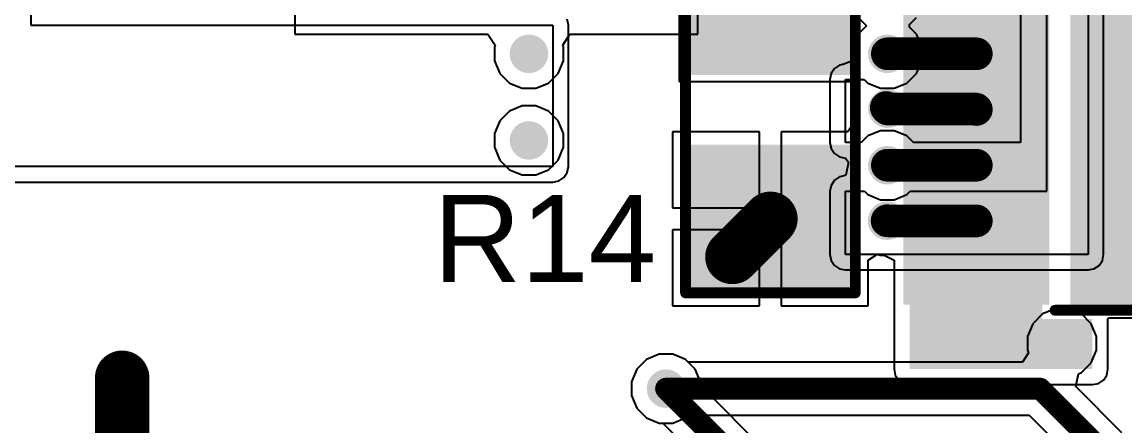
# Model space of a CAD drawing. Header units: millimetres. Extents: x -5.5 to 48.8, y -1.4 to 42.1.
# Drawn here: x 3.2 to 16.08, y 27.45 to 32.17 of the extents above; entities that cross this region are included whole.
import ezdxf

# ---------------------------------------------------------------- set-up
doc = ezdxf.new("R2010")
doc.units = ezdxf.units.MM
for name, color, linetype in [('BottomLayer', 5, 'Continuous'), ('TopLayer', 1, 'Continuous'), ('TopOverlay', 2, 'Continuous'), ('TopPaste', 8, 'Continuous'), ('TopSolder', 216, 'Continuous'), ('ViaHoleLayer', 16, 'Continuous')]:
    doc.layers.add(name, color=color, linetype=linetype)
doc.styles.add('Arial', font='arial.ttf', dxfattribs={"height": 0.2})

# ---------------------------------------------------------------- blocks, each defined once
blk = doc.blocks.new('R___1206_8')
at = {"layer": 'TopLayer'}
for points in [[(-2.032, 0.889), (-0.508, 0.889), (-0.508, -0.889), (-2.032, -0.889)], [(0.508, 0.889), (2.032, 0.889), (2.032, -0.889), (0.508, -0.889)]]:
    blk.add_hatch(color=1, dxfattribs=at).paths.add_polyline_path(points)
at = {"layer": 'TopPaste'}
for points in [[(-2.032, 0.889), (-0.508, 0.889), (-0.508, -0.889), (-2.032, -0.889)], [(0.508, 0.889), (2.032, 0.889), (2.032, -0.889), (0.508, -0.889)]]:
    blk.add_hatch(color=8, dxfattribs=at).paths.add_polyline_path(points)
at = {"layer": 'TopSolder'}
for points in [[(-2.1336, 0.9905999999999999), (-0.4064, 0.9905999999999999), (-0.4064, -0.9905999999999999), (-2.1336, -0.9905999999999999)], [(0.4064, 0.9905999999999999), (2.1336, 0.9905999999999999), (2.1336, -0.9905999999999999), (0.4064, -0.9905999999999999)]]:
    blk.add_hatch(color=216, dxfattribs=at).paths.add_polyline_path(points)
at = {"layer": 'TopOverlay', "const_width": 0.127}
for points in [[(-2.1336, 0.9905999999999999), (-2.1336, -0.9905999999999999)], [(-2.1336, 0.9905999999999999), (2.1336, 0.9905999999999999)], [(2.1336, 0.9905999999999999), (2.1336, -0.9905999999999999)], [(-2.1336, -0.9905999999999999), (2.1336, -0.9905999999999999)]]:
    blk.add_lwpolyline(points, dxfattribs=at)
at = {"layer": 'TopOverlay', "const_width": 0.0635}
for points in [[(-2.16535, 0.9905999999999999, 1), (-2.10185, 0.9905999999999999, 1)], [(-2.16535, 0.9905999999999999, 1), (-2.10185, 0.9905999999999999, 1)], [(2.10185, 0.9905999999999999, 1), (2.16535, 0.9905999999999999, 1)], [(2.10185, 0.9905999999999999, 1), (2.16535, 0.9905999999999999, 1)], [(-2.16535, -0.9905999999999999, 1), (-2.10185, -0.9905999999999999, 1)], [(-2.16535, -0.9905999999999999, 1), (-2.10185, -0.9905999999999999, 1)], [(2.10185, -0.9905999999999999, 1), (2.16535, -0.9905999999999999, 1)], [(2.10185, -0.9905999999999999, 1), (2.16535, -0.9905999999999999, 1)]]:
    blk.add_lwpolyline(points, format="xyb", close=True, dxfattribs=at)
blk = doc.blocks.new('HTSSOP_16_26')
at = {"layer": 'TopLayer'}
for points in [[(-3.649999049999999, 2.50000135), (-2.14999951, 2.50000135), (-2.14999951, 2.05000225), (-3.649999049999999, 2.05000225)], [(-1.70000041, 2.50000008), (1.70000041, 2.50000008), (1.70000041, -2.50000008), (-1.70000041, -2.50000008)], [(2.14999951, 2.50000135), (3.649999049999999, 2.50000135), (3.649999049999999, 2.05000225), (2.14999951, 2.05000225)], [(-3.649999049999999, 1.85000011), (-2.14999951, 1.85000011), (-2.14999951, 1.40000101), (-3.649999049999999, 1.40000101)], [(2.14999951, 1.85000011), (3.649999049999999, 1.85000011), (3.649999049999999, 1.40000101), (2.14999951, 1.40000101)], [(-3.649999049999999, 1.20000141), (-2.14999951, 1.20000141), (-2.14999951, 0.75000231), (-3.649999049999999, 0.75000231)], [(2.14999951, 1.20000141), (3.649999049999999, 1.20000141), (3.649999049999999, 0.75000231), (2.14999951, 0.75000231)], [(-3.649999049999999, 0.55000017), (-2.14999951, 0.55000017), (-2.14999951, 0.10000107), (-3.649999049999999, 0.10000107)], [(2.14999951, 0.55000017), (3.649999049999999, 0.55000017), (3.649999049999999, 0.10000107), (2.14999951, 0.10000107)], [(-3.649999049999999, -0.09999853), (-2.14999951, -0.09999853), (-2.14999951, -0.54999763), (-3.649999049999999, -0.54999763)], [(2.14999951, -0.09999853), (3.649999049999999, -0.09999853), (3.649999049999999, -0.54999763), (2.14999951, -0.54999763)], [(-3.649999049999999, -0.74999977), (-2.14999951, -0.74999977), (-2.14999951, -1.19999887), (-3.649999049999999, -1.19999887)], [(2.14999951, -0.74999977), (3.649999049999999, -0.74999977), (3.649999049999999, -1.19999887), (2.14999951, -1.19999887)], [(-3.649999049999999, -1.39999847), (-2.14999951, -1.39999847), (-2.14999951, -1.84999757), (-3.649999049999999, -1.84999757)], [(2.14999951, -1.39999847), (3.649999049999999, -1.39999847), (3.649999049999999, -1.84999757), (2.14999951, -1.84999757)], [(-3.649999049999999, -2.04999971), (-2.14999951, -2.04999971), (-2.14999951, -2.49999881), (-3.649999049999999, -2.49999881)], [(2.14999951, -2.04999971), (3.649999049999999, -2.04999971), (3.649999049999999, -2.49999881), (2.14999951, -2.49999881)]]:
    blk.add_hatch(color=1, dxfattribs=at).paths.add_polyline_path(points)
at = {"layer": 'TopPaste'}
for points in [[(-3.649999049999999, 2.50000135), (-2.14999951, 2.50000135), (-2.14999951, 2.05000225), (-3.649999049999999, 2.05000225)], [(-1.70000041, 2.50000008), (1.70000041, 2.50000008), (1.70000041, -2.50000008), (-1.70000041, -2.50000008)], [(2.14999951, 2.50000135), (3.649999049999999, 2.50000135), (3.649999049999999, 2.05000225), (2.14999951, 2.05000225)], [(-3.649999049999999, 1.85000011), (-2.14999951, 1.85000011), (-2.14999951, 1.40000101), (-3.649999049999999, 1.40000101)], [(2.14999951, 1.85000011), (3.649999049999999, 1.85000011), (3.649999049999999, 1.40000101), (2.14999951, 1.40000101)], [(-3.649999049999999, 1.20000141), (-2.14999951, 1.20000141), (-2.14999951, 0.75000231), (-3.649999049999999, 0.75000231)], [(2.14999951, 1.20000141), (3.649999049999999, 1.20000141), (3.649999049999999, 0.75000231), (2.14999951, 0.75000231)], [(-3.649999049999999, 0.55000017), (-2.14999951, 0.55000017), (-2.14999951, 0.10000107), (-3.649999049999999, 0.10000107)], [(2.14999951, 0.55000017), (3.649999049999999, 0.55000017), (3.649999049999999, 0.10000107), (2.14999951, 0.10000107)], [(-3.649999049999999, -0.09999853), (-2.14999951, -0.09999853), (-2.14999951, -0.54999763), (-3.649999049999999, -0.54999763)], [(2.14999951, -0.09999853), (3.649999049999999, -0.09999853), (3.649999049999999, -0.54999763), (2.14999951, -0.54999763)], [(-3.649999049999999, -0.74999977), (-2.14999951, -0.74999977), (-2.14999951, -1.19999887), (-3.649999049999999, -1.19999887)], [(2.14999951, -0.74999977), (3.649999049999999, -0.74999977), (3.649999049999999, -1.19999887), (2.14999951, -1.19999887)], [(-3.649999049999999, -1.39999847), (-2.14999951, -1.39999847), (-2.14999951, -1.84999757), (-3.649999049999999, -1.84999757)], [(2.14999951, -1.39999847), (3.649999049999999, -1.39999847), (3.649999049999999, -1.84999757), (2.14999951, -1.84999757)], [(-3.649999049999999, -2.04999971), (-2.14999951, -2.04999971), (-2.14999951, -2.49999881), (-3.649999049999999, -2.49999881)], [(2.14999951, -2.04999971), (3.649999049999999, -2.04999971), (3.649999049999999, -2.49999881), (2.14999951, -2.49999881)]]:
    blk.add_hatch(color=8, dxfattribs=at).paths.add_polyline_path(points)
at = {"layer": 'TopSolder'}
for points in [[(-3.751599049999999, 2.60160135), (-2.04839951, 2.60160135), (-2.04839951, 1.94840225), (-3.751599049999999, 1.94840225)], [(-1.80160041, 2.60160008), (1.80160041, 2.60160008), (1.80160041, -2.60160008), (-1.80160041, -2.60160008)], [(2.04839951, 2.60160135), (3.751599049999999, 2.60160135), (3.751599049999999, 1.94840225), (2.04839951, 1.94840225)], [(-3.751599049999999, 1.95160011), (-2.04839951, 1.95160011), (-2.04839951, 1.29840101), (-3.751599049999999, 1.29840101)], [(2.04839951, 1.95160011), (3.751599049999999, 1.95160011), (3.751599049999999, 1.29840101), (2.04839951, 1.29840101)], [(-3.751599049999999, 1.30160141), (-2.04839951, 1.30160141), (-2.04839951, 0.6484023099999999), (-3.751599049999999, 0.6484023099999999)], [(2.04839951, 1.30160141), (3.751599049999999, 1.30160141), (3.751599049999999, 0.6484023099999999), (2.04839951, 0.6484023099999999)], [(-3.751599049999999, 0.65160017), (-2.04839951, 0.65160017), (-2.04839951, -0.00159893), (-3.751599049999999, -0.00159893)], [(2.04839951, 0.65160017), (3.751599049999999, 0.65160017), (3.751599049999999, -0.00159893), (2.04839951, -0.00159893)], [(-3.751599049999999, 0.00160147), (-2.04839951, 0.00160147), (-2.04839951, -0.65159763), (-3.751599049999999, -0.65159763)], [(2.04839951, 0.00160147), (3.751599049999999, 0.00160147), (3.751599049999999, -0.65159763), (2.04839951, -0.65159763)], [(-3.751599049999999, -0.6483997699999999), (-2.04839951, -0.6483997699999999), (-2.04839951, -1.30159887), (-3.751599049999999, -1.30159887)], [(2.04839951, -0.6483997699999999), (3.751599049999999, -0.6483997699999999), (3.751599049999999, -1.30159887), (2.04839951, -1.30159887)], [(-3.751599049999999, -1.29839847), (-2.04839951, -1.29839847), (-2.04839951, -1.95159757), (-3.751599049999999, -1.95159757)], [(2.04839951, -1.29839847), (3.751599049999999, -1.29839847), (3.751599049999999, -1.95159757), (2.04839951, -1.95159757)], [(-3.751599049999999, -1.94839971), (-2.04839951, -1.94839971), (-2.04839951, -2.60159881), (-3.751599049999999, -2.60159881)], [(2.04839951, -1.94839971), (3.751599049999999, -1.94839971), (3.751599049999999, -2.60159881), (2.04839951, -2.60159881)]]:
    blk.add_hatch(color=216, dxfattribs=at).paths.add_polyline_path(points)
at = {"layer": 'TopOverlay', "const_width": 0.127}
for points in [[(-1.9812, 2.667), (1.9812, 2.667)], [(-3.937, 2.159), (-3.937, 2.413)], [(-3.937, 2.413), (-3.81, 2.286)], [(-3.937, 2.159), (-3.81, 2.286)], [(-1.9812, -2.66699746), (1.9812, -2.66699746)]]:
    blk.add_lwpolyline(points, dxfattribs=at)
at = {"layer": 'TopOverlay', "const_width": 0.0635}
for points in [[(-2.01295, 2.667, 1), (-1.94945, 2.667, 1)], [(1.94945, 2.667, 1), (2.01295, 2.667, 1)], [(-3.96875, 2.413, 1), (-3.90525, 2.413, 1)], [(-3.96875, 2.413, 1), (-3.90525, 2.413, 1)], [(-3.84175, 2.286, 1), (-3.778249999999999, 2.286, 1)], [(-3.84175, 2.286, 1), (-3.778249999999999, 2.286, 1)], [(-3.96875, 2.159, 1), (-3.90525, 2.159, 1)], [(-3.96875, 2.159, 1), (-3.90525, 2.159, 1)], [(-2.01295, -2.66699746, 1), (-1.94945, -2.66699746, 1)], [(1.94945, -2.66699746, 1), (2.01295, -2.66699746, 1)]]:
    blk.add_lwpolyline(points, format="xyb", close=True, dxfattribs=at)

msp = doc.modelspace()

# ---------------------------------------------------------------- hatches: boundary and pattern name
at = {"layer": 'BottomLayer'}
h = msp.add_hatch(color=5, dxfattribs=at)
edge = h.paths.add_edge_path()
edge.add_arc((9.118599999999999, 31.79560062), 0.22499828, 0, 360)
h = msp.add_hatch(color=5, dxfattribs=at)
edge = h.paths.add_edge_path()
edge.add_arc((13.30284614, 31.79560062), 0.22499828, 0, 360)
h = msp.add_hatch(color=5, dxfattribs=at)
edge = h.paths.add_edge_path()
edge.add_arc((13.30339224, 31.15573398), 0.22499828, 0, 360)
h = msp.add_hatch(color=5, dxfattribs=at)
edge = h.paths.add_edge_path()
edge.add_arc((9.118599999999999, 30.7848), 0.22499828, 0, 360)
h = msp.add_hatch(color=5, dxfattribs=at)
edge = h.paths.add_edge_path()
edge.add_arc((13.30284614, 30.49560068), 0.22499828, 0, 360)
h = msp.add_hatch(color=5, dxfattribs=at)
edge = h.paths.add_edge_path()
edge.add_arc((13.30019946, 29.84824866), 0.22499828, 0, 360)
h = msp.add_hatch(color=5, dxfattribs=at)
edge = h.paths.add_edge_path()
edge.add_arc((15.3416, 28.41900082), 0.22499828, 0, 360)
h = msp.add_hatch(color=5, dxfattribs=at)
edge = h.paths.add_edge_path()
edge.add_arc((4.368799999999999, 28.0162), 0.22499828, 0, 360)
h = msp.add_hatch(color=5, dxfattribs=at)
edge = h.paths.add_edge_path()
edge.add_arc((10.7188, 27.8892), 0.22499828, 0, 360)
at = {"layer": 'TopLayer'}
h = msp.add_hatch(color=1, dxfattribs=at)
edge = h.paths.add_edge_path()
edge.add_arc((9.118599999999999, 31.79560062), 0.22499828, 0, 360)
h = msp.add_hatch(color=1, dxfattribs=at)
edge = h.paths.add_edge_path()
edge.add_arc((13.30284614, 31.79560062), 0.22499828, 0, 360)
h = msp.add_hatch(color=1, dxfattribs=at)
edge = h.paths.add_edge_path()
edge.add_arc((13.30339224, 31.15573398), 0.22499828, 0, 360)
h = msp.add_hatch(color=1, dxfattribs=at)
edge = h.paths.add_edge_path()
edge.add_arc((9.118599999999999, 30.7848), 0.22499828, 0, 360)
h = msp.add_hatch(color=1, dxfattribs=at)
edge = h.paths.add_edge_path()
edge.add_arc((13.30284614, 30.49560068), 0.22499828, 0, 360)
h = msp.add_hatch(color=1, dxfattribs=at)
edge = h.paths.add_edge_path()
edge.add_arc((13.30019946, 29.84824866), 0.22499828, 0, 360)
for points in [[(13.5636, 28.321), (15.113, 28.321), (15.113, 29.3878), (13.5636, 29.3878)], [(13.5636, 28.1178), (15.6972, 28.1178), (15.6972, 28.70199999999999), (13.5636, 28.70199999999999)]]:
    msp.add_hatch(color=1, dxfattribs=at).paths.add_polyline_path(points)
h = msp.add_hatch(color=1, dxfattribs=at)
edge = h.paths.add_edge_path()
edge.add_arc((15.3416, 28.41900082), 0.22499828, 0, 360)
h = msp.add_hatch(color=1, dxfattribs=at)
edge = h.paths.add_edge_path()
edge.add_arc((4.368799999999999, 28.0162), 0.22499828, 0, 360)
h = msp.add_hatch(color=1, dxfattribs=at)
edge = h.paths.add_edge_path()
edge.add_arc((10.7188, 27.8892), 0.22499828, 0, 360)
at = {"layer": 'ViaHoleLayer'}
h = msp.add_hatch(color=16, dxfattribs=at)
edge = h.paths.add_edge_path()
edge.add_arc((9.118599999999999, 31.79560062), 0.0999998, 0, 360)
h = msp.add_hatch(color=16, dxfattribs=at)
edge = h.paths.add_edge_path()
edge.add_arc((13.30284614, 31.79560062), 0.0999998, 0, 360)
h = msp.add_hatch(color=16, dxfattribs=at)
edge = h.paths.add_edge_path()
edge.add_arc((13.30339224, 31.15573398), 0.0999998, 0, 360)
h = msp.add_hatch(color=16, dxfattribs=at)
edge = h.paths.add_edge_path()
edge.add_arc((9.118599999999999, 30.7848), 0.0999998, 0, 360)
h = msp.add_hatch(color=16, dxfattribs=at)
edge = h.paths.add_edge_path()
edge.add_arc((13.30284614, 30.49560068), 0.0999998, 0, 360)
h = msp.add_hatch(color=16, dxfattribs=at)
edge = h.paths.add_edge_path()
edge.add_arc((13.30019946, 29.84824866), 0.0999998, 0, 360)
h = msp.add_hatch(color=16, dxfattribs=at)
edge = h.paths.add_edge_path()
edge.add_arc((15.3416, 28.41900082), 0.0999998, 0, 360)
h = msp.add_hatch(color=16, dxfattribs=at)
edge = h.paths.add_edge_path()
edge.add_arc((4.368799999999999, 28.0162), 0.0999998, 0, 360)
h = msp.add_hatch(color=16, dxfattribs=at)
edge = h.paths.add_edge_path()
edge.add_arc((10.7188, 27.8892), 0.0999998, 0, 360)

# ---------------------------------------------------------------- linework, layer by layer
at = {"layer": 'BottomLayer'}
for p, q in [((14.859, 34.72179999999999), (14.859, 30.7594)), ((15.1638, 30.19136202), (15.1638, 34.4932)), ((11.09159834, 32.02459939999999), (11.09159834, 33.6515964)), ((15.6464, 33.3248), (15.6464, 29.45476202)), ((15.82768234, 29.45476202), (15.82768234, 33.14351766)), ((6.38360166, 32.91470683999999), (6.38360166, 32.02459939999999)), ((12.96137108, 32.21743366), (13.0582035, 32.12060124)), ((13.5636, 32.13671246), (13.6443212, 32.21743366)), ((13.0582035, 32.12060124), (12.96137108, 32.02376881999999)), ((13.5636, 32.10449002), (13.5636, 32.13671246)), ((13.6443212, 32.02376881999999), (13.5636, 32.10449002)), ((6.38360166, 32.02459939999999), (8.64000304, 32.02459939999999)), ((8.64000304, 32.02459939999999), (8.724861899999999, 31.89759686)), ((9.5123381, 31.89759686), (9.59719696, 32.02459939999999)), ((9.59719696, 32.02459939999999), (11.09159834, 32.02459939999999)), ((12.96137108, 32.02376881999999), (12.90004786, 31.87572238)), ((13.70564442, 31.87572238), (13.6443212, 32.02376881999999)), ((8.724861899999999, 31.89759686), (8.71580172, 31.87572238)), ((8.71580172, 31.87572238), (8.71580172, 31.71547886)), ((9.52139828, 31.87572238), (9.5123381, 31.89759686)), ((9.52139828, 31.71547886), (9.52139828, 31.87572238)), ((12.90004786, 31.87572238), (12.90004786, 31.71548139999999)), ((13.70564442, 31.71547886), (13.70564442, 31.87572238)), ((8.71580172, 31.71547886), (8.777124939999998, 31.56743242)), ((9.46007506, 31.56743242), (9.52139828, 31.71547886)), ((12.90004786, 31.71548139999999), (12.7827151, 31.67099838)), ((13.6443212, 31.56743242), (13.70564442, 31.71547886)), ((8.777124939999998, 31.56743242), (8.8904318, 31.45412556)), ((9.3467682, 31.45412556), (9.46007506, 31.56743242)), ((12.64681748, 31.56537248), (12.63301766, 31.496)), ((12.68611382, 31.62418618), (12.64681748, 31.56537248)), ((12.74492752, 31.66348252), (12.68611382, 31.62418618)), ((12.7827151, 31.67099838), (12.74492752, 31.66348252)), ((13.53101434, 31.45412556), (13.6443212, 31.56743242)), ((8.8904318, 31.45412556), (9.03847824, 31.39280234)), ((9.19872176, 31.39280234), (9.3467682, 31.45412556)), ((12.63301766, 31.496), (12.63301766, 30.7594)), ((12.8143, 30.7594), (12.8143, 31.496)), ((12.8143, 31.496), (13.0328035, 31.496)), ((13.0328035, 31.496), (13.07467794, 31.45412556)), ((13.07467794, 31.45412556), (13.22272438, 31.39280234)), ((13.3829679, 31.39280234), (13.53101434, 31.45412556)), ((9.03847824, 31.39280234), (9.19872176, 31.39280234)), ((13.22272438, 31.39280234), (13.3829679, 31.39280234)), ((9.03847824, 31.18759828), (8.8904318, 31.12627506)), ((9.19872176, 31.18759828), (9.03847824, 31.18759828)), ((9.3467682, 31.12627506), (9.19872176, 31.18759828)), ((8.8904318, 31.12627506), (8.777124939999998, 31.0129682)), ((9.46007506, 31.0129682), (9.3467682, 31.12627506)), ((8.777124939999998, 31.0129682), (8.71580172, 30.86492176)), ((9.52139828, 30.86492176), (9.46007506, 31.0129682)), ((8.71580172, 30.86492176), (8.71580172, 30.70467824)), ((9.52139828, 30.70467824), (9.52139828, 30.86492176)), ((13.07467794, 30.83707574), (12.9970022, 30.7594)), ((13.22272438, 30.89839896), (13.07467794, 30.83707574)), ((13.3829679, 30.89839896), (13.22272438, 30.89839896)), ((13.53101434, 30.83707574), (13.3829679, 30.89839896)), ((13.60869008, 30.7594), (13.53101434, 30.83707574)), ((8.71580172, 30.70467824), (8.777124939999998, 30.5566318)), ((9.46007506, 30.5566318), (9.52139828, 30.70467824)), ((12.63301766, 30.7594), (12.64681748, 30.69002752)), ((12.64681748, 30.69002752), (12.68611382, 30.63121382)), ((12.9970022, 30.7594), (12.8143, 30.7594)), ((14.859, 30.7594), (13.60869008, 30.7594)), ((8.777124939999998, 30.5566318), (8.8904318, 30.44332494)), ((9.3467682, 30.44332494), (9.46007506, 30.5566318)), ((12.68611382, 30.63121382), (12.74492752, 30.59191748)), ((12.74492752, 30.59191748), (12.8143, 30.57811258)), ((12.8143, 30.57811258), (12.8491996, 30.53187696)), ((12.8491996, 30.53187696), (12.81712702, 30.38079014)), ((8.8904318, 30.44332494), (9.03847824, 30.38200171999999)), ((9.19872176, 30.38200171999999), (9.3467682, 30.44332494)), ((9.03847824, 30.38200171999999), (9.19872176, 30.38200171999999)), ((12.68576838, 30.3195482), (12.64647204, 30.26073449999999)), ((12.74458208, 30.35884454), (12.68576838, 30.3195482)), ((12.78288528, 30.36646454), (12.74458208, 30.35884454)), ((12.81712702, 30.38079014), (12.78288528, 30.36646454)), ((12.64647204, 30.26073449999999), (12.63267222, 30.19136202)), ((12.63267222, 30.19136202), (12.63267222, 29.45476202)), ((12.81395456, 29.45476202), (12.81395456, 30.19136202)), ((12.81395456, 30.19136202), (13.03744154, 30.19136202)), ((13.03744154, 30.19136202), (13.07467794, 30.15412562)), ((13.07467794, 30.15412562), (13.22272438, 30.0928024)), ((13.3829679, 30.0928024), (13.53101434, 30.15412562)), ((13.53101434, 30.15412562), (13.56825074, 30.19136202)), ((13.56825074, 30.19136202), (15.1638, 30.19136202)), ((13.22272438, 30.0928024), (13.3829679, 30.0928024)), ((12.63267222, 29.45476202), (12.64647204, 29.38538953999999)), ((12.64647204, 29.38538953999999), (12.68576838, 29.32657584)), ((15.6464, 29.45476202), (12.81395456, 29.45476202)), ((15.77458618, 29.32657584), (15.81388252, 29.38538953999999)), ((15.81388252, 29.38538953999999), (15.82768234, 29.45476202)), ((12.68576838, 29.32657584), (12.74458208, 29.2872795)), ((12.74458208, 29.2872795), (12.81395456, 29.27347968)), ((12.81395456, 29.27347968), (15.6464, 29.27347968)), ((15.6464, 29.27347968), (15.71577248, 29.2872795)), ((15.71577248, 29.2872795), (15.77458618, 29.32657584)), ((15.1134318, 28.76047588), (15.00012494, 28.64716902)), ((15.26147824, 28.8217991), (15.1134318, 28.76047588)), ((15.42172176, 28.8217991), (15.26147824, 28.8217991)), ((15.5697682, 28.76047588), (15.42172176, 28.8217991)), ((15.68307506, 28.64716902), (15.5697682, 28.76047588)), ((15.00012494, 28.64716902), (14.93880172, 28.49912258)), ((15.74439828, 28.49912258), (15.68307506, 28.64716902)), ((14.93880172, 28.49912258), (14.93880172, 28.33887906)), ((15.74439828, 28.33887906), (15.74439828, 28.49912258)), ((14.93880172, 28.33887906), (14.952599, 28.3055695)), ((15.68307506, 28.19083261999999), (15.74439828, 28.33887906)), ((10.4906318, 28.23067506), (10.37732494, 28.1173682)), ((10.63867824, 28.29199828), (10.4906318, 28.23067506)), ((10.79892176, 28.29199828), (10.63867824, 28.29199828)), ((10.9469682, 28.23067506), (10.79892176, 28.29199828)), ((10.97767172, 28.19997154), (10.9469682, 28.23067506)), ((14.952599, 28.3055695), (14.88204034, 28.19997154)), ((10.37732494, 28.1173682), (10.31600172, 27.96932176)), ((14.88204034, 28.19997154), (10.97767172, 28.19997154)), ((15.53342842, 28.06247372), (15.5697682, 28.07752576)), ((15.5697682, 28.07752576), (15.68307506, 28.19083261999999)), ((10.31600172, 27.96932176), (10.31600172, 27.80907824)), ((15.50363168, 27.91266452), (15.53342842, 28.06247372)), ((16.04066896, 27.37562978), (15.50363168, 27.91266452)), ((10.31600172, 27.80907824), (10.37732494, 27.6610318)), ((10.37732494, 27.6610318), (10.4906318, 27.54772493999999)), ((10.9469682, 27.54772493999999), (10.97767172, 27.57842846)), ((10.97767172, 27.57842846), (14.95887534, 27.57842846)), ((14.95887534, 27.57842846), (16.23459796, 26.3027033)), ((10.4906318, 27.54772493999999), (10.63867824, 27.48640172)), ((10.63867824, 27.48640172), (10.79892176, 27.48640172)), ((10.79892176, 27.48640172), (10.9469682, 27.54772493999999))]:
    msp.add_line(p, q, dxfattribs=at)
for points, const_width in [([(13.29019186, 31.16893436), (13.30339224, 31.15573398)], 0.3809999999999999), ([(10.7188, 27.8892), (15.0876, 27.8892)], 0.254), ([(15.0876, 27.8892), (16.9393997, 26.0374003)], 0.254)]:
    msp.add_lwpolyline(points, dxfattribs=dict(at, const_width=const_width))
for points, const_width in [([(13.19494186, 31.16893436, 1), (13.38544186, 31.16893436, 1)], 0.1905), ([(13.20814224, 31.15573398, 1), (13.39864224, 31.15573398, 1)], 0.1905), ([(10.6553, 27.8892, 1), (10.7823, 27.8892, 1)], 0.127), ([(15.0241, 27.8892, 1), (15.1511, 27.8892, 1)], 0.127), ([(15.0241, 27.8892, 1), (15.1511, 27.8892, 1)], 0.127)]:
    msp.add_lwpolyline(points, format="xyb", close=True, dxfattribs=dict(at, const_width=const_width))
at = {"layer": 'TopLayer'}
for p, q in [((3.302, 35.56), (3.302, 32.13099999999999)), ((10.8712, 33.35019999999999), (10.8712, 31.4706)), ((9.579282339999999, 32.13099999999999), (9.56548252, 32.20037248)), ((3.302, 32.13099999999999), (9.398, 32.13099999999999)), ((9.398, 32.13099999999999), (9.398, 30.48)), ((9.579282339999999, 30.48), (9.579282339999999, 32.13099999999999)), ((10.8712, 31.4706), (12.8708277, 31.4706)), ((12.8708277, 31.4706), (12.89313652, 31.4493656)), ((12.89313652, 31.4493656), (12.94522176, 31.34359746)), ((12.94522176, 31.34359746), (12.90059396, 31.23585574)), ((12.90059396, 31.23585574), (12.90059396, 31.07561222)), ((12.90059396, 31.07561222), (12.92636226, 31.01340254)), ((12.92636226, 31.01340254), (12.8415034, 30.8864)), ((11.811, 30.8864), (10.795, 30.8864)), ((10.795, 30.8864), (10.795, 29.9974)), ((11.811, 29.9974), (11.811, 30.8864)), ((12.8415034, 30.8864), (12.065, 30.8864)), ((12.065, 30.8864), (12.065, 29.8704)), ((9.398, 30.48), (1.6764, 30.48)), ((9.52618618, 30.35181382), (9.56548252, 30.41062752)), ((9.56548252, 30.41062752), (9.579282339999999, 30.48)), ((1.6764, 30.29871766), (9.398, 30.29871766)), ((9.398, 30.29871766), (9.46737248, 30.31251748)), ((9.46737248, 30.31251748), (9.52618618, 30.35181382)), ((10.795, 29.9974), (11.811, 29.9974)), ((12.065, 29.8704), (12.065, 28.85439999999999)), ((11.811, 29.7434), (10.795, 29.7434)), ((10.795, 29.7434), (10.795, 28.85439999999999)), ((11.811, 28.85439999999999), (11.811, 29.7434)), ((13.081, 29.38876012), (13.18659796, 29.45931878)), ((13.081, 28.85439999999999), (13.081, 29.38876012)), ((13.18659796, 29.45931878), (13.2200777, 29.44545038)), ((13.2200777, 29.44545038), (13.26429656, 29.44545038)), ((13.26429656, 29.44545038), (13.3812915, 29.38829784)), ((13.3812915, 29.38829784), (13.38231766, 29.32811762)), ((13.38231766, 29.32811762), (13.38231766, 28.1178)), ((10.795, 28.85439999999999), (11.811, 28.85439999999999)), ((12.065, 28.85439999999999), (13.081, 28.85439999999999)), ((15.87848234, 28.70199746), (15.89046606, 28.71659992)), ((15.89046606, 28.71659992), (17.11520072, 28.71659992)), ((15.87848234, 28.1178), (15.87848234, 28.70199746)), ((10.4906318, 28.23067506), (10.37732494, 28.1173682)), ((10.63867824, 28.29199828), (10.4906318, 28.23067506)), ((10.79892176, 28.29199828), (10.63867824, 28.29199828)), ((10.9469682, 28.23067506), (10.79892176, 28.29199828)), ((11.06027506, 28.1173682), (10.9469682, 28.23067506)), ((10.37732494, 28.1173682), (10.31600172, 27.96932176)), ((11.12159828, 27.96932176), (11.06027506, 28.1173682)), ((13.38231766, 28.1178), (13.39611748, 28.04842752)), ((15.86468252, 28.04842752), (15.87848234, 28.1178)), ((10.31600172, 27.96932176), (10.31600172, 27.80907824)), ((11.12159828, 27.92589792), (11.12159828, 27.96932176)), ((13.39611748, 28.04842752), (13.43541382, 27.98961382)), ((13.43541382, 27.98961382), (13.49422752, 27.95031748)), ((13.49422752, 27.95031748), (13.5636, 27.93651766)), ((15.6972, 27.93651766), (15.76657248, 27.95031748)), ((15.76657248, 27.95031748), (15.82538618, 27.98961382)), ((15.82538618, 27.98961382), (15.86468252, 28.04842752)), ((13.5039481, 25.5435481), (11.12159828, 27.92589792)), ((13.5636, 27.93651766), (15.6972, 27.93651766)), ((10.31600172, 27.80907824), (10.37732494, 27.6610318)), ((10.37732494, 27.6610318), (10.4906318, 27.54772493999999)), ((10.4906318, 27.54772493999999), (10.63867824, 27.48640172)), ((10.63867824, 27.48640172), (10.68210208, 27.48640172)), ((10.68210208, 27.48640172), (12.97342846, 25.19507534))]:
    msp.add_line(p, q, dxfattribs=at)
for points, const_width in [([(13.30284614, 31.79560062), (14.34220144, 31.79560062)], 0.3809999999999999), ([(13.30339224, 31.15573398), (13.30845954, 31.15066668)], 0.3809999999999999), ([(13.30845954, 31.15066668), (14.33713668, 31.15066668)], 0.3809999999999999), ([(14.33713668, 31.15066668), (14.34220144, 31.14560192)], 0.3809999999999999), ([(13.30284614, 30.49560068), (14.34220144, 30.49560068)], 0.3809999999999999), ([(11.4935, 29.4259), (11.938, 29.8704)], 0.635), ([(13.30019946, 29.84824866), (13.3015228, 29.84692532)], 0.3809999999999999), ([(13.3015228, 29.84692532), (14.3408781, 29.84692532)], 0.3809999999999999), ([(14.3408781, 29.84692532), (14.34220144, 29.84560197999999)], 0.3809999999999999), ([(4.368799999999999, 24.56800014), (4.368799999999999, 28.0162)], 0.635), ([(10.7188, 27.8892), (13.2842, 25.3238)], 0.254)]:
    msp.add_lwpolyline(points, dxfattribs=dict(at, const_width=const_width))
for points, const_width in [([(13.20759614, 31.79560062, 1), (13.39809614, 31.79560062, 1)], 0.1905), ([(14.24695144, 31.79560062, 1), (14.43745144, 31.79560062, 1)], 0.1905), ([(13.20814224, 31.15573398, 1), (13.39864224, 31.15573398, 1)], 0.1905), ([(13.21320954, 31.15066668, 1), (13.40370954, 31.15066668, 1)], 0.1905), ([(13.21320954, 31.15066668, 1), (13.40370954, 31.15066668, 1)], 0.1905), ([(14.24188668, 31.15066668, 1), (14.43238668, 31.15066668, 1)], 0.1905), ([(14.24188668, 31.15066668, 1), (14.43238668, 31.15066668, 1)], 0.1905), ([(14.24695144, 31.14560192, 1), (14.43745144, 31.14560192, 1)], 0.1905), ([(13.20759614, 30.49560068, 1), (13.39809614, 30.49560068, 1)], 0.1905), ([(14.24695144, 30.49560068, 1), (14.43745144, 30.49560068, 1)], 0.1905), ([(11.77925, 29.8704, 1), (12.09675, 29.8704, 1)], 0.3175), ([(13.20494946, 29.84824866, 1), (13.39544946, 29.84824866, 1)], 0.1905), ([(13.2062728, 29.84692532, 1), (13.3967728, 29.84692532, 1)], 0.1905), ([(13.2062728, 29.84692532, 1), (13.3967728, 29.84692532, 1)], 0.1905), ([(14.2456281, 29.84692532, 1), (14.4361281, 29.84692532, 1)], 0.1905), ([(14.2456281, 29.84692532, 1), (14.4361281, 29.84692532, 1)], 0.1905), ([(14.24695144, 29.84560197999999, 1), (14.43745144, 29.84560197999999, 1)], 0.1905), ([(11.33475, 29.4259, 1), (11.65225, 29.4259, 1)], 0.3175), ([(4.21005, 28.0162, 1), (4.52755, 28.0162, 1)], 0.3175), ([(10.6553, 27.8892, 1), (10.7823, 27.8892, 1)], 0.127)]:
    msp.add_lwpolyline(points, format="xyb", close=True, dxfattribs=dict(at, const_width=const_width))

# ---------------------------------------------------------------- block references
msp.add_blockref('HTSSOP_16_26', (17.24220072, 31.4706))
at = {"rotation": 90}
msp.add_blockref('R___1206_8', (11.938, 31.1404), dxfattribs=at)

# ---------------------------------------------------------------- texts
at = {"layer": 'TopOverlay', "style": 'Arial'}
msp.add_text('R14', height=1.016, dxfattribs=at).set_placement((8.00141148, 29.1339651))

doc.saveas('drawing.dxf')
